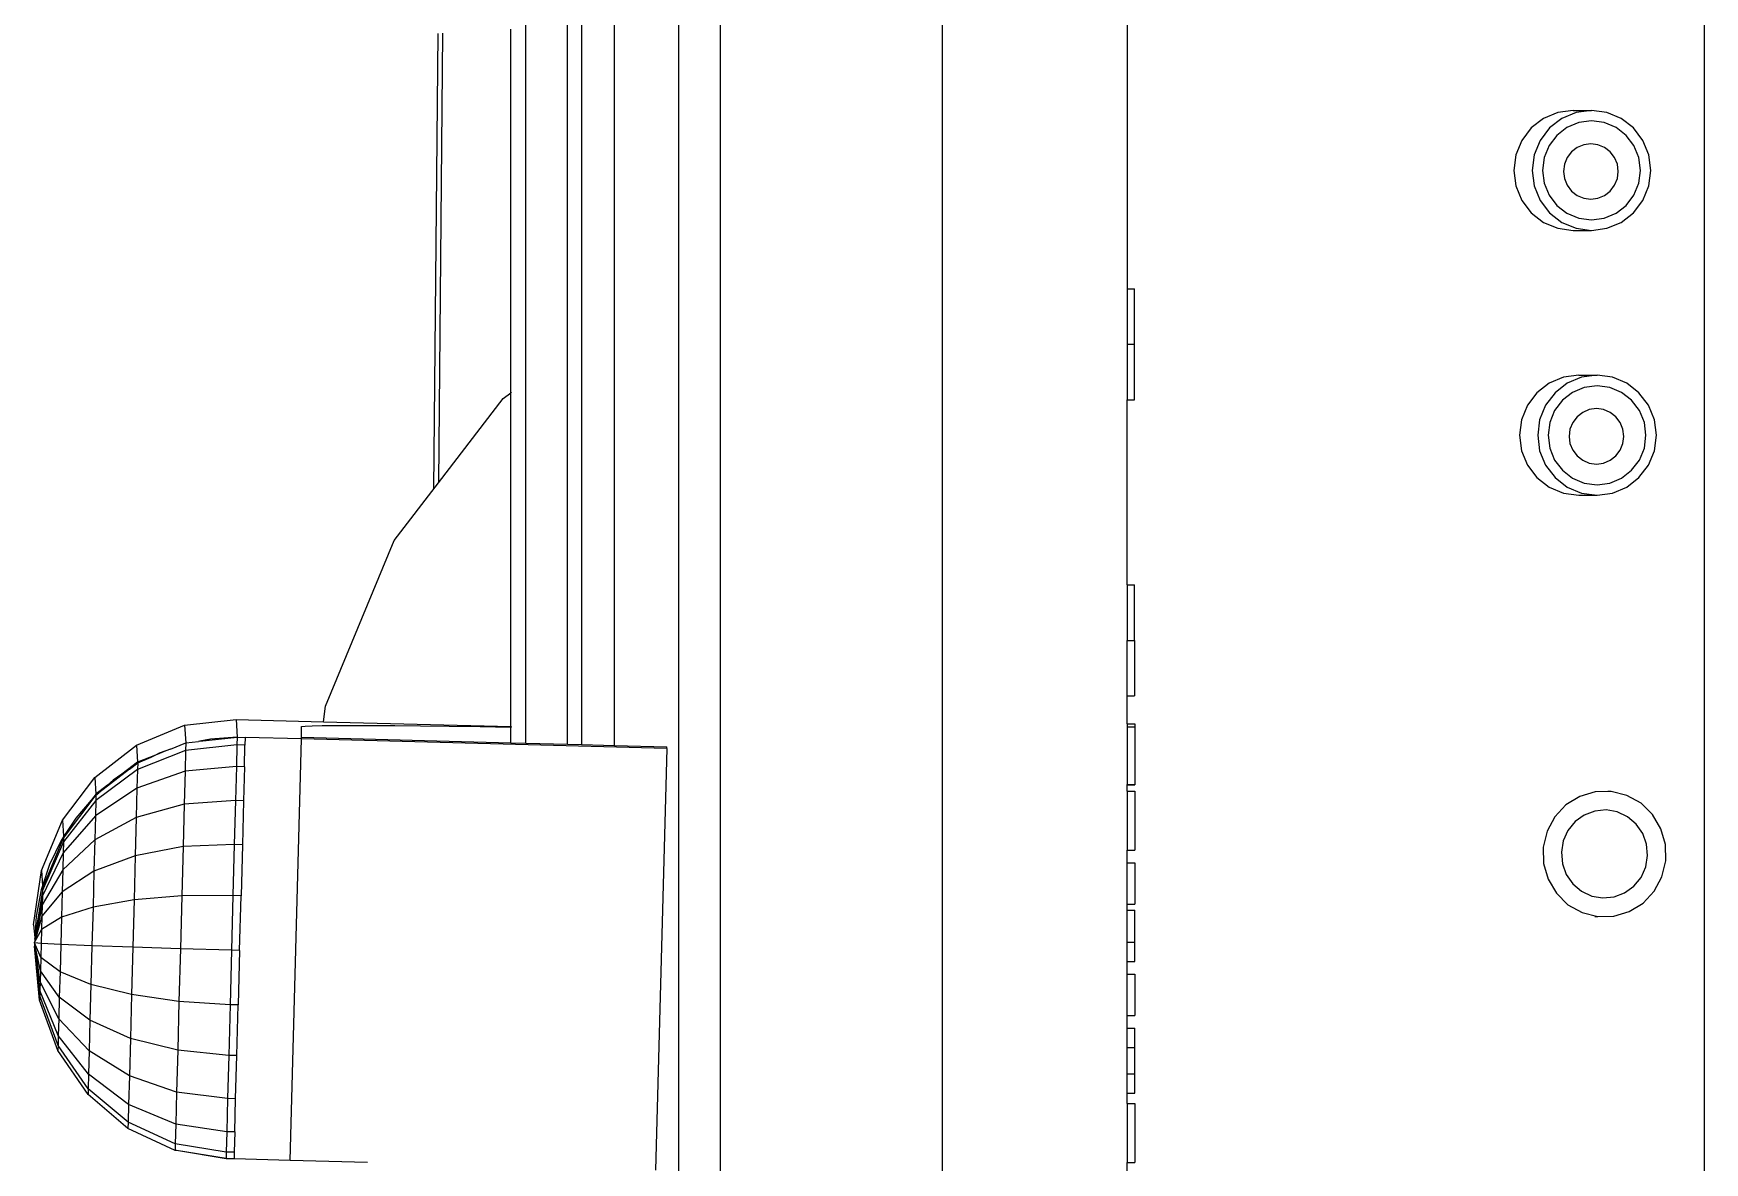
# Model space of a CAD drawing. Extents: x 2733443 to 3206532, y -1516114 to -1264405.
# Drawn here: x 2991067.9 to 2991305.9, y -1490344.7 to -1490184 of the extents above; entities that cross this region are included whole.
import ezdxf

# ---------------------------------------------------------------- set-up
doc = ezdxf.new("R2010")
doc.units = 0
doc.header["$MEASUREMENT"] = 0
doc.linetypes.add('1', pattern=[0, 0, 0])
doc.layers.get('0').update_dxf_attribs({"color": 250, "linetype": '1'})
doc.layers.add('furniture', color=33, linetype='Continuous')

# ---------------------------------------------------------------- blocks, each defined once
blk = doc.blocks.new('EQUIPMENT')
at = {"layer": 'furniture'}
for p, q in [((-40287.29, 11627.45), (-40287.29, 12072.48)), ((-40395.86, 12058.94), (-40395.86, 11654.95)), ((-40455.12, 11878.43), (-40455.12, 12044.87)), ((-40449.19, 11878.28), (-40449.19, 12044.87)), ((-40433.36, 11665.72), (-40433.36, 12032.83)), ((-40427.47, 12032.83), (-40427.47, 11665.72)), ((-40447.19, 12025.6), (-40447.19, 11878.22)), ((-40442.48, 11878.1), (-40442.48, 12025.6)), ((-40369.52, 12014.85), (-40369.52, 11943.11)), ((-40467.66, 11979.44), (-40468.26, 11914.58)), ((-40466.98, 11979.47), (-40467.57, 11915.48)), ((-40457.28, 11928.31), (-40457.28, 11980.08)), ((-40310.21, 11967.35), (-40311.96, 11966)), ((-40308.17, 11968.21), (-40310.21, 11967.35)), ((-40307.62, 11967.35), (-40309.37, 11966)), ((-40305.98, 11968.5), (-40308.17, 11968.21)), ((-40305.58, 11968.21), (-40307.62, 11967.35)), ((-40305.2, 11966.77), (-40306.88, 11966.06)), ((-40305.98, 11968.5), (-40303.39, 11968.5)), ((-40303.39, 11968.5), (-40305.58, 11968.21)), ((-40303.39, 11967.01), (-40305.2, 11966.77)), ((-40301.21, 11968.21), (-40303.39, 11968.5)), ((-40301.59, 11966.77), (-40303.39, 11967.01)), ((-40299.9, 11966.06), (-40301.59, 11966.77)), ((-40299.17, 11967.35), (-40301.21, 11968.21)), ((-40297.42, 11966), (-40299.17, 11967.35)), ((-40313.3, 11964.23), (-40314.14, 11962.17)), ((-40311.96, 11966), (-40313.3, 11964.23)), ((-40310.71, 11964.23), (-40311.55, 11962.17)), ((-40309.37, 11966), (-40310.71, 11964.23)), ((-40308.33, 11964.94), (-40309.43, 11963.48)), ((-40306.88, 11966.06), (-40308.33, 11964.94)), ((-40298.46, 11964.94), (-40299.9, 11966.06)), ((-40297.35, 11963.48), (-40298.46, 11964.94)), ((-40296.07, 11964.23), (-40297.42, 11966)), ((-40295.23, 11962.17), (-40296.07, 11964.23)), ((-40314.14, 11962.17), (-40314.43, 11959.96)), ((-40311.55, 11962.17), (-40311.84, 11959.96)), ((-40310.13, 11961.78), (-40310.37, 11959.96)), ((-40309.43, 11963.48), (-40310.13, 11961.78)), ((-40306.85, 11961.77), (-40307.24, 11960.82)), ((-40306.23, 11962.59), (-40306.85, 11961.77)), ((-40305.42, 11963.21), (-40306.23, 11962.59)), ((-40304.49, 11963.61), (-40305.42, 11963.21)), ((-40303.48, 11963.74), (-40304.49, 11963.61)), ((-40302.47, 11963.61), (-40303.48, 11963.74)), ((-40301.53, 11963.21), (-40302.47, 11963.61)), ((-40300.72, 11962.59), (-40301.53, 11963.21)), ((-40300.1, 11961.77), (-40300.72, 11962.59)), ((-40299.71, 11960.82), (-40300.1, 11961.77)), ((-40296.65, 11961.78), (-40297.35, 11963.48)), ((-40296.42, 11959.96), (-40296.65, 11961.78)), ((-40294.94, 11959.96), (-40295.23, 11962.17)), ((-40314.43, 11959.96), (-40314.14, 11957.75)), ((-40311.84, 11959.96), (-40311.55, 11957.75)), ((-40310.37, 11959.96), (-40310.13, 11958.13)), ((-40307.24, 11960.82), (-40307.37, 11959.8)), ((-40307.37, 11959.8), (-40307.24, 11958.78)), ((-40299.58, 11959.8), (-40299.71, 11960.82)), ((-40299.71, 11958.78), (-40299.58, 11959.8)), ((-40296.65, 11958.13), (-40296.42, 11959.96)), ((-40295.23, 11957.75), (-40294.94, 11959.96)), ((-40314.14, 11957.75), (-40313.3, 11955.69)), ((-40311.55, 11957.75), (-40310.71, 11955.69)), ((-40310.13, 11958.13), (-40309.43, 11956.43)), ((-40307.24, 11958.78), (-40306.85, 11957.83)), ((-40306.85, 11957.83), (-40306.23, 11957.02)), ((-40306.23, 11957.02), (-40305.42, 11956.39)), ((-40301.53, 11956.39), (-40300.72, 11957.02)), ((-40300.72, 11957.02), (-40300.1, 11957.83)), ((-40300.1, 11957.83), (-40299.71, 11958.78)), ((-40297.35, 11956.43), (-40296.65, 11958.13)), ((-40296.07, 11955.69), (-40295.23, 11957.75)), ((-40313.3, 11955.69), (-40311.96, 11953.92)), ((-40310.71, 11955.69), (-40309.37, 11953.92)), ((-40309.43, 11956.43), (-40308.33, 11954.97)), ((-40308.33, 11954.97), (-40306.88, 11953.85)), ((-40305.42, 11956.39), (-40304.49, 11956)), ((-40304.49, 11956), (-40303.48, 11955.86)), ((-40303.48, 11955.86), (-40302.47, 11956)), ((-40302.47, 11956), (-40301.53, 11956.39)), ((-40299.9, 11953.85), (-40298.46, 11954.97)), ((-40298.46, 11954.97), (-40297.35, 11956.43)), ((-40297.42, 11953.92), (-40296.07, 11955.69)), ((-40311.96, 11953.92), (-40310.21, 11952.56)), ((-40310.21, 11952.56), (-40308.17, 11951.71)), ((-40309.37, 11953.92), (-40307.62, 11952.56)), ((-40307.62, 11952.56), (-40305.58, 11951.71)), ((-40306.88, 11953.85), (-40305.2, 11953.14)), ((-40305.2, 11953.14), (-40303.39, 11952.9)), ((-40303.39, 11952.9), (-40301.59, 11953.14)), ((-40301.59, 11953.14), (-40299.9, 11953.85)), ((-40301.21, 11951.71), (-40299.17, 11952.56)), ((-40299.17, 11952.56), (-40297.42, 11953.92)), ((-40308.17, 11951.71), (-40305.98, 11951.41)), ((-40305.98, 11951.41), (-40303.39, 11951.41)), ((-40305.58, 11951.71), (-40303.39, 11951.41)), ((-40303.39, 11951.41), (-40301.21, 11951.71)), ((-40369.52, 11943.11), (-40368.47, 11943.11)), ((-40369.52, 11943.11), (-40369.52, 11935.21)), ((-40368.47, 11935.21), (-40368.47, 11943.11)), ((-40369.52, 11935.21), (-40368.47, 11935.21)), ((-40369.52, 11935.21), (-40369.52, 11927.3)), ((-40368.47, 11927.3), (-40368.47, 11935.21)), ((-40305.19, 11930.8), (-40307.38, 11930.51)), ((-40305.19, 11930.8), (-40302.6, 11930.8)), ((-40302.6, 11930.8), (-40304.79, 11930.51)), ((-40300.42, 11930.51), (-40302.6, 11930.8)), ((-40458.36, 11927.48), (-40457.28, 11928.31)), ((-40457.28, 11928.31), (-40457.14, 11928.42)), ((-40457.28, 11880.78), (-40457.28, 11928.31)), ((-40311.17, 11928.3), (-40312.51, 11926.53)), ((-40309.42, 11929.65), (-40311.17, 11928.3)), ((-40308.58, 11928.3), (-40309.92, 11926.53)), ((-40307.38, 11930.51), (-40309.42, 11929.65)), ((-40306.83, 11929.65), (-40308.58, 11928.3)), ((-40306.09, 11928.36), (-40307.54, 11927.24)), ((-40304.79, 11930.51), (-40306.83, 11929.65)), ((-40304.41, 11929.07), (-40306.09, 11928.36)), ((-40302.6, 11929.31), (-40304.41, 11929.07)), ((-40300.8, 11929.07), (-40302.6, 11929.31)), ((-40299.12, 11928.36), (-40300.8, 11929.07)), ((-40298.38, 11929.65), (-40300.42, 11930.51)), ((-40297.67, 11927.24), (-40299.12, 11928.36)), ((-40296.63, 11928.3), (-40298.38, 11929.65)), ((-40295.29, 11926.53), (-40296.63, 11928.3)), ((-40467.57, 11915.48), (-40458.36, 11927.48)), ((-40369.52, 11927.3), (-40368.47, 11927.3)), ((-40369.52, 11900.96), (-40369.52, 11927.3)), ((-40312.51, 11926.53), (-40313.35, 11924.47)), ((-40309.92, 11926.53), (-40310.77, 11924.47)), ((-40307.54, 11927.24), (-40308.65, 11925.78)), ((-40303.7, 11925.91), (-40304.64, 11925.51)), ((-40302.69, 11926.04), (-40303.7, 11925.91)), ((-40301.68, 11925.91), (-40302.69, 11926.04)), ((-40300.74, 11925.51), (-40301.68, 11925.91)), ((-40296.56, 11925.78), (-40297.67, 11927.24)), ((-40294.44, 11924.47), (-40295.29, 11926.53)), ((-40313.35, 11924.47), (-40313.64, 11922.26)), ((-40310.77, 11924.47), (-40311.05, 11922.26)), ((-40309.34, 11924.08), (-40309.58, 11922.26)), ((-40308.65, 11925.78), (-40309.34, 11924.08)), ((-40306.06, 11924.07), (-40306.45, 11923.12)), ((-40305.44, 11924.89), (-40306.06, 11924.07)), ((-40304.64, 11925.51), (-40305.44, 11924.89)), ((-40299.93, 11924.89), (-40300.74, 11925.51)), ((-40299.31, 11924.07), (-40299.93, 11924.89)), ((-40298.93, 11923.12), (-40299.31, 11924.07)), ((-40295.86, 11924.08), (-40296.56, 11925.78)), ((-40295.63, 11922.26), (-40295.86, 11924.08)), ((-40294.15, 11922.26), (-40294.44, 11924.47)), ((-40313.64, 11922.26), (-40313.35, 11920.05)), ((-40311.05, 11922.26), (-40310.77, 11920.05)), ((-40309.58, 11922.26), (-40309.34, 11920.43)), ((-40306.45, 11923.12), (-40306.58, 11922.1)), ((-40306.58, 11922.1), (-40306.45, 11921.08)), ((-40298.79, 11922.1), (-40298.93, 11923.12)), ((-40298.93, 11921.08), (-40298.79, 11922.1)), ((-40295.86, 11920.43), (-40295.63, 11922.26)), ((-40294.44, 11920.05), (-40294.15, 11922.26)), ((-40313.35, 11920.05), (-40312.51, 11917.99)), ((-40310.77, 11920.05), (-40309.92, 11917.99)), ((-40309.34, 11920.43), (-40308.65, 11918.73)), ((-40308.65, 11918.73), (-40307.54, 11917.27)), ((-40306.45, 11921.08), (-40306.06, 11920.13)), ((-40306.06, 11920.13), (-40305.44, 11919.32)), ((-40305.44, 11919.32), (-40304.64, 11918.69)), ((-40300.74, 11918.69), (-40299.93, 11919.32)), ((-40299.93, 11919.32), (-40299.31, 11920.13)), ((-40299.31, 11920.13), (-40298.93, 11921.08)), ((-40297.67, 11917.27), (-40296.56, 11918.73)), ((-40296.56, 11918.73), (-40295.86, 11920.43)), ((-40295.29, 11917.99), (-40294.44, 11920.05)), ((-40312.51, 11917.99), (-40311.17, 11916.22)), ((-40309.92, 11917.99), (-40308.58, 11916.22)), ((-40307.54, 11917.27), (-40306.09, 11916.15)), ((-40304.64, 11918.69), (-40303.7, 11918.3)), ((-40303.7, 11918.3), (-40302.69, 11918.16)), ((-40302.69, 11918.16), (-40301.68, 11918.3)), ((-40301.68, 11918.3), (-40300.74, 11918.69)), ((-40299.12, 11916.15), (-40297.67, 11917.27)), ((-40296.63, 11916.22), (-40295.29, 11917.99)), ((-40473.88, 11907.26), (-40467.57, 11915.48)), ((-40311.17, 11916.22), (-40309.42, 11914.86)), ((-40309.42, 11914.86), (-40307.38, 11914.01)), ((-40308.58, 11916.22), (-40306.83, 11914.86)), ((-40307.38, 11914.01), (-40305.19, 11913.71)), ((-40306.83, 11914.86), (-40304.79, 11914.01)), ((-40306.09, 11916.15), (-40304.41, 11915.44)), ((-40304.79, 11914.01), (-40302.6, 11913.71)), ((-40304.41, 11915.44), (-40302.6, 11915.2)), ((-40302.6, 11915.2), (-40300.8, 11915.44)), ((-40302.6, 11913.71), (-40300.42, 11914.01)), ((-40300.8, 11915.44), (-40299.12, 11916.15)), ((-40300.42, 11914.01), (-40298.38, 11914.86)), ((-40298.38, 11914.86), (-40296.63, 11916.22)), ((-40305.19, 11913.71), (-40302.6, 11913.71)), ((-40483.63, 11883.71), (-40473.88, 11907.26)), ((-40369.52, 11900.96), (-40368.47, 11900.96)), ((-40369.52, 11900.96), (-40369.52, 11893.06)), ((-40368.47, 11893.06), (-40368.47, 11900.96)), ((-40369.52, 11893.06), (-40368.47, 11893.06)), ((-40369.52, 11885.16), (-40369.52, 11893.06)), ((-40368.47, 11893.06), (-40368.47, 11885.16)), ((-40483.93, 11881.48), (-40483.63, 11883.71)), ((-40369.52, 11885.16), (-40368.47, 11885.16)), ((-40369.52, 11881.17), (-40369.52, 11885.16)), ((-40510.55, 11878.16), (-40503.7, 11880.98)), ((-40503.7, 11880.98), (-40496.39, 11881.81)), ((-40503.7, 11880.98), (-40503.53, 11878.45)), ((-40496.39, 11881.81), (-40496.22, 11879.28)), ((-40496.39, 11881.81), (-40483.93, 11881.48)), ((-40487.07, 11880.78), (-40486.55, 11880.84)), ((-40487.07, 11879.28), (-40487.07, 11880.78)), ((-40486.55, 11880.84), (-40485.56, 11880.89)), ((-40485.56, 11880.89), (-40484.1, 11880.92)), ((-40484.1, 11880.92), (-40482.18, 11880.94)), ((-40483.93, 11881.48), (-40457.28, 11880.78)), ((-40482.18, 11880.94), (-40479.81, 11880.95)), ((-40479.81, 11880.95), (-40477, 11880.95)), ((-40477, 11880.95), (-40473.76, 11880.93)), ((-40473.76, 11880.93), (-40470.1, 11880.89)), ((-40470.1, 11880.89), (-40466.05, 11880.85)), ((-40466.05, 11880.85), (-40461.62, 11880.79)), ((-40461.62, 11880.79), (-40457.28, 11880.72)), ((-40457.28, 11880.78), (-40457.14, 11880.77)), ((-40457.28, 11880.72), (-40457.28, 11880.78)), ((-40457.28, 11878.49), (-40457.28, 11880.72)), ((-40457.28, 11880.72), (-40457.14, 11880.72)), ((-40369.52, 11881.17), (-40368.39, 11881.17)), ((-40369.52, 11881.17), (-40369.52, 11880.74)), ((-40369.52, 11880.74), (-40368.39, 11880.74)), ((-40369.52, 11880.74), (-40369.52, 11872.53)), ((-40368.39, 11881.17), (-40368.39, 11880.74)), ((-40368.39, 11880.74), (-40368.39, 11872.53)), ((-40505.7, 11877.56), (-40503.53, 11878.45)), ((-40503.53, 11878.45), (-40503.56, 11877.39)), ((-40503.53, 11878.45), (-40501.71, 11878.66)), ((-40501.55, 11878.69), (-40501.71, 11878.66)), ((-40501.55, 11878.69), (-40496.22, 11879.28)), ((-40500.01, 11879.01), (-40501.55, 11878.69)), ((-40496.22, 11879.28), (-40500.01, 11879.01)), ((-40496.22, 11879.28), (-40496.25, 11878.18)), ((-40496.22, 11879.28), (-40495.08, 11879.23)), ((-40495.08, 11879.23), (-40495.11, 11878.13)), ((-40487.07, 11879.04), (-40495.08, 11879.23)), ((-40488.66, 11819.01), (-40487.07, 11879.04)), ((-40487.07, 11879.04), (-40487.07, 11879.28)), ((-40487.07, 11879.28), (-40457.28, 11878.49)), ((-40435.06, 11877.66), (-40487.07, 11879.04)), ((-40457.28, 11878.49), (-40455.12, 11878.43)), ((-40455.12, 11878.43), (-40449.19, 11878.28)), ((-40449.19, 11878.28), (-40447.19, 11878.22)), ((-40516.5, 11873.55), (-40510.55, 11878.16)), ((-40510.55, 11878.16), (-40510.4, 11875.7)), ((-40503.56, 11877.39), (-40510.42, 11874.68)), ((-40507.87, 11876.72), (-40510.4, 11875.7)), ((-40510.39, 11875.63), (-40508.48, 11876.42)), ((-40508.43, 11876.44), (-40508.48, 11876.42)), ((-40507.87, 11876.72), (-40508.43, 11876.44)), ((-40506.38, 11877.33), (-40507.87, 11876.72)), ((-40507.33, 11876.99), (-40507.87, 11876.72)), ((-40506.38, 11877.33), (-40507.33, 11876.99)), ((-40505.7, 11877.56), (-40506.38, 11877.33)), ((-40503.56, 11877.39), (-40503.64, 11874.42)), ((-40496.25, 11878.18), (-40503.56, 11877.39)), ((-40496.25, 11878.18), (-40496.33, 11875.1)), ((-40495.11, 11878.13), (-40496.25, 11878.18)), ((-40495.19, 11875.06), (-40495.11, 11878.13)), ((-40447.19, 11878.22), (-40442.48, 11878.1)), ((-40442.48, 11878.1), (-40435.06, 11877.9)), ((-40435.06, 11877.66), (-40436.65, 11817.63)), ((-40435.06, 11877.66), (-40435.06, 11877.9)), ((-40521.11, 11867.45), (-40516.5, 11873.55)), ((-40516.5, 11873.55), (-40516.33, 11871.18)), ((-40510.42, 11874.68), (-40516.35, 11870.24)), ((-40511.55, 11874.73), (-40515.91, 11871.35)), ((-40512.64, 11873.99), (-40513.88, 11873.15)), ((-40510.4, 11875.7), (-40512.64, 11873.99)), ((-40511.55, 11874.73), (-40512.64, 11873.99)), ((-40511.55, 11874.73), (-40510.39, 11875.63)), ((-40510.42, 11874.68), (-40510.49, 11872.02)), ((-40503.64, 11874.42), (-40510.49, 11872.02)), ((-40510.39, 11875.63), (-40510.42, 11874.68)), ((-40510.4, 11875.7), (-40510.39, 11875.63)), ((-40503.64, 11874.42), (-40503.76, 11869.75)), ((-40496.33, 11875.1), (-40503.64, 11874.42)), ((-40496.33, 11875.1), (-40496.46, 11870.27)), ((-40495.19, 11875.06), (-40496.33, 11875.1)), ((-40495.19, 11875.06), (-40495.31, 11870.22)), ((-40516.33, 11871.18), (-40516.72, 11870.63)), ((-40510.49, 11872.02), (-40516.41, 11868.07)), ((-40514.69, 11872.43), (-40516.33, 11871.18)), ((-40516.33, 11871.02), (-40515.91, 11871.35)), ((-40516.33, 11871.18), (-40516.33, 11871.02)), ((-40514.69, 11872.43), (-40515.91, 11871.35)), ((-40513.88, 11873.15), (-40514.69, 11872.43)), ((-40510.49, 11872.02), (-40510.6, 11867.83)), ((-40369.52, 11872.53), (-40368.39, 11872.53)), ((-40369.52, 11872.47), (-40369.52, 11872.53)), ((-40369.52, 11872.47), (-40368.39, 11872.47)), ((-40369.52, 11871.59), (-40369.52, 11872.47)), ((-40369.52, 11871.59), (-40368.39, 11871.59)), ((-40369.52, 11871.59), (-40369.52, 11863.19)), ((-40368.39, 11872.53), (-40368.39, 11872.47)), ((-40368.39, 11871.59), (-40368.39, 11863.19)), ((-40302.86, 11871.5), (-40305.07, 11870.85)), ((-40301.04, 11871.55), (-40302.86, 11871.5)), ((-40301, 11871.54), (-40301.04, 11871.55)), ((-40300.57, 11871.55), (-40301, 11871.54)), ((-40298.35, 11870.99), (-40300.57, 11871.55)), ((-40516.35, 11870.24), (-40520.96, 11864.37)), ((-40520.95, 11864.92), (-40516.44, 11870.87)), ((-40516.72, 11870.63), (-40519.2, 11867.75)), ((-40516.44, 11870.87), (-40516.72, 11870.63)), ((-40516.44, 11870.87), (-40516.33, 11871.02)), ((-40516.35, 11870.24), (-40516.41, 11868.07)), ((-40516.33, 11871.02), (-40516.35, 11870.24)), ((-40503.76, 11869.75), (-40510.6, 11867.83)), ((-40503.76, 11869.75), (-40503.92, 11863.69)), ((-40496.46, 11870.27), (-40503.76, 11869.75)), ((-40496.46, 11870.27), (-40496.63, 11864)), ((-40495.31, 11870.22), (-40496.46, 11870.27)), ((-40495.31, 11870.22), (-40495.48, 11863.96)), ((-40307.03, 11869.64), (-40308.61, 11867.95)), ((-40305.07, 11870.85), (-40307.03, 11869.64)), ((-40302.9, 11868.76), (-40304.41, 11868.19)), ((-40301.3, 11868.91), (-40302.9, 11868.76)), ((-40299.72, 11868.64), (-40301.3, 11868.91)), ((-40296.34, 11869.86), (-40298.35, 11870.99)), ((-40294.68, 11868.25), (-40296.34, 11869.86)), ((-40524.09, 11860.28), (-40521.11, 11867.45)), ((-40521.11, 11867.45), (-40520.94, 11865.2)), ((-40516.41, 11868.07), (-40521, 11862.83)), ((-40519.2, 11867.75), (-40520.51, 11865.75)), ((-40516.41, 11868.07), (-40516.5, 11864.65)), ((-40510.6, 11867.83), (-40516.5, 11864.65)), ((-40510.6, 11867.83), (-40510.74, 11862.4)), ((-40308.61, 11867.95), (-40309.72, 11865.91)), ((-40305.72, 11867.25), (-40306.74, 11865.99)), ((-40304.41, 11868.19), (-40305.72, 11867.25)), ((-40298.26, 11867.95), (-40299.72, 11868.64)), ((-40297.03, 11866.91), (-40298.26, 11867.95)), ((-40296.1, 11865.57), (-40297.03, 11866.91)), ((-40293.5, 11866.25), (-40294.68, 11868.25)), ((-40520.96, 11864.37), (-40523.94, 11857.47)), ((-40523.93, 11857.75), (-40520.95, 11864.92)), ((-40521.29, 11864.57), (-40522.95, 11861.15)), ((-40520.96, 11865.07), (-40521.29, 11864.57)), ((-40516.5, 11864.65), (-40521.07, 11860.41)), ((-40520.96, 11864.37), (-40521, 11862.83)), ((-40520.94, 11865.2), (-40520.96, 11865.15)), ((-40520.96, 11865.15), (-40520.95, 11865.1)), ((-40520.96, 11865.15), (-40520.96, 11865.07)), ((-40520.95, 11865.1), (-40520.96, 11865.07)), ((-40520.95, 11864.92), (-40520.96, 11864.37)), ((-40520.51, 11865.75), (-40520.94, 11865.2)), ((-40516.5, 11864.65), (-40516.62, 11860.21)), ((-40496.63, 11864), (-40503.92, 11863.69)), ((-40496.63, 11864), (-40496.82, 11856.73)), ((-40495.48, 11863.96), (-40496.63, 11864)), ((-40309.72, 11865.91), (-40310.27, 11863.64)), ((-40307.41, 11864.5), (-40307.68, 11862.89)), ((-40306.74, 11865.99), (-40307.41, 11864.5)), ((-40295.55, 11864.04), (-40296.1, 11865.57)), ((-40295.4, 11862.41), (-40295.55, 11864.04)), ((-40292.86, 11864), (-40293.5, 11866.25)), ((-40292.81, 11861.66), (-40292.86, 11864)), ((-40521, 11862.83), (-40523.96, 11856.68)), ((-40521, 11862.83), (-40521.07, 11860.41)), ((-40510.74, 11862.4), (-40516.62, 11860.21)), ((-40510.74, 11862.4), (-40510.91, 11856.1)), ((-40503.92, 11863.69), (-40510.74, 11862.4)), ((-40503.92, 11863.69), (-40504.11, 11856.67)), ((-40495.48, 11863.96), (-40495.67, 11856.69)), ((-40369.52, 11861.37), (-40369.52, 11863.19)), ((-40369.52, 11863.19), (-40368.39, 11863.19)), ((-40310.27, 11863.64), (-40310.22, 11861.3)), ((-40307.68, 11862.89), (-40307.53, 11861.26)), ((-40295.67, 11860.8), (-40295.4, 11862.41)), ((-40293.36, 11859.39), (-40292.81, 11861.66)), ((-40525.23, 11852.54), (-40524.09, 11860.28)), ((-40524.09, 11860.28), (-40523.95, 11858.1)), ((-40521.07, 11860.41), (-40523.99, 11855.42)), ((-40522.95, 11861.15), (-40523.95, 11858.1)), ((-40521.07, 11860.41), (-40521.15, 11857.28)), ((-40516.62, 11860.21), (-40521.15, 11857.28)), ((-40516.62, 11860.21), (-40516.75, 11855.07)), ((-40369.52, 11855.5), (-40369.52, 11861.37)), ((-40369.52, 11861.37), (-40368.39, 11861.37)), ((-40368.39, 11861.37), (-40368.39, 11855.5)), ((-40310.22, 11861.3), (-40309.58, 11859.05)), ((-40307.53, 11861.26), (-40306.98, 11859.73)), ((-40306.98, 11859.73), (-40306.05, 11858.39)), ((-40297.36, 11858.05), (-40296.34, 11859.31)), ((-40296.34, 11859.31), (-40295.67, 11860.8)), ((-40294.46, 11857.35), (-40293.36, 11859.39)), ((-40523.94, 11857.47), (-40525.03, 11850.75)), ((-40524.14, 11857.54), (-40524.85, 11853.8)), ((-40523.95, 11858.1), (-40524.14, 11857.54)), ((-40521.15, 11857.28), (-40524.03, 11853.8)), ((-40523.94, 11857.47), (-40523.96, 11856.68)), ((-40523.93, 11857.75), (-40523.94, 11857.47)), ((-40521.15, 11857.28), (-40521.25, 11853.64)), ((-40309.58, 11859.05), (-40308.39, 11857.05)), ((-40308.39, 11857.05), (-40306.74, 11855.43)), ((-40306.05, 11858.39), (-40304.81, 11857.35)), ((-40304.81, 11857.35), (-40303.36, 11856.66)), ((-40300.18, 11856.54), (-40298.67, 11857.11)), ((-40298.67, 11857.11), (-40297.36, 11858.05)), ((-40296.05, 11855.66), (-40294.46, 11857.35)), ((-40523.99, 11855.42), (-40525.04, 11850.2)), ((-40523.96, 11856.68), (-40525.03, 11850.75)), ((-40523.99, 11855.42), (-40524.03, 11853.8)), ((-40523.96, 11856.68), (-40523.99, 11855.42)), ((-40516.75, 11855.07), (-40521.25, 11853.64)), ((-40516.75, 11855.07), (-40516.9, 11849.57)), ((-40510.91, 11856.1), (-40516.75, 11855.07)), ((-40510.91, 11856.1), (-40511.09, 11849.36)), ((-40504.11, 11856.67), (-40510.91, 11856.1)), ((-40504.11, 11856.67), (-40504.31, 11849.15)), ((-40496.82, 11856.73), (-40504.11, 11856.67)), ((-40496.82, 11856.73), (-40497.02, 11848.95)), ((-40495.67, 11856.69), (-40496.82, 11856.73)), ((-40495.88, 11848.92), (-40495.67, 11856.69)), ((-40369.52, 11854.63), (-40369.52, 11855.5)), ((-40369.52, 11855.5), (-40368.39, 11855.5)), ((-40369.52, 11850.08), (-40369.52, 11854.63)), ((-40369.52, 11854.63), (-40368.39, 11854.63)), ((-40368.39, 11850.08), (-40368.39, 11854.63)), ((-40306.74, 11855.43), (-40304.73, 11854.31)), ((-40303.36, 11856.66), (-40301.77, 11856.39)), ((-40301.77, 11856.39), (-40300.18, 11856.54)), ((-40298.01, 11854.45), (-40296.05, 11855.66)), ((-40525.23, 11852.54), (-40525.03, 11850.75)), ((-40524.03, 11853.8), (-40525.04, 11850.2)), ((-40524.85, 11853.8), (-40525.03, 11850.75)), ((-40524.03, 11853.8), (-40524.08, 11851.92)), ((-40521.25, 11853.64), (-40524.08, 11851.92)), ((-40521.25, 11853.64), (-40521.35, 11849.75)), ((-40304.73, 11854.31), (-40302.51, 11853.75)), ((-40302.9, 11853.75), (-40302.51, 11853.75)), ((-40302.51, 11853.75), (-40300.21, 11853.8)), ((-40300.21, 11853.8), (-40298.01, 11854.45)), ((-40525.05, 11849.77), (-40525.08, 11849.53)), ((-40525.07, 11850.04), (-40525.06, 11850.1)), ((-40525.07, 11850.01), (-40525.07, 11850.04)), ((-40524.14, 11849.9), (-40525.07, 11850.01)), ((-40524.19, 11847.89), (-40525.07, 11850.01)), ((-40525.04, 11849.81), (-40525.07, 11850.01)), ((-40525.03, 11850.75), (-40525.06, 11850.57)), ((-40525.06, 11850.57), (-40525.04, 11850.46)), ((-40525.06, 11850.1), (-40525.04, 11850.2)), ((-40525.05, 11849.77), (-40525.04, 11849.81)), ((-40524.24, 11846.03), (-40525.05, 11849.77)), ((-40524.28, 11844.43), (-40525.05, 11849.77)), ((-40524.32, 11843.21), (-40525.05, 11849.77)), ((-40524.34, 11842.45), (-40525.05, 11849.77)), ((-40524.08, 11851.92), (-40525.04, 11850.2)), ((-40525.04, 11850.46), (-40525.04, 11850.2)), ((-40524.14, 11849.9), (-40524.19, 11847.89)), ((-40524.08, 11851.92), (-40524.14, 11849.9)), ((-40521.35, 11849.75), (-40524.14, 11849.9)), ((-40521.35, 11849.75), (-40521.45, 11845.87)), ((-40516.9, 11849.57), (-40521.35, 11849.75)), ((-40369.52, 11847.34), (-40369.52, 11850.08)), ((-40369.52, 11850.08), (-40368.39, 11850.08)), ((-40368.39, 11847.34), (-40368.39, 11850.08)), ((-40524.35, 11841.86), (-40525.08, 11849.53)), ((-40524.19, 11847.89), (-40524.24, 11846.03)), ((-40521.45, 11845.87), (-40524.19, 11847.89)), ((-40516.9, 11849.57), (-40517.04, 11844.08)), ((-40511.09, 11849.36), (-40516.9, 11849.57)), ((-40511.09, 11849.36), (-40511.26, 11842.64)), ((-40504.31, 11849.15), (-40511.09, 11849.36)), ((-40504.31, 11849.15), (-40504.51, 11841.66)), ((-40497.02, 11848.95), (-40504.31, 11849.15)), ((-40497.02, 11848.95), (-40497.23, 11841.19)), ((-40495.88, 11848.92), (-40497.02, 11848.95)), ((-40495.88, 11848.92), (-40496.08, 11841.17)), ((-40369.52, 11845.52), (-40369.52, 11847.34)), ((-40369.52, 11847.34), (-40368.39, 11847.34)), ((-40524.24, 11846.03), (-40524.28, 11844.43)), ((-40521.55, 11842.27), (-40524.24, 11846.03)), ((-40521.45, 11845.87), (-40521.55, 11842.27)), ((-40517.04, 11844.08), (-40521.45, 11845.87)), ((-40369.52, 11839.65), (-40369.52, 11845.52)), ((-40369.52, 11845.52), (-40368.39, 11845.52)), ((-40368.39, 11845.52), (-40368.39, 11839.65)), ((-40524.32, 11843.21), (-40524.34, 11842.45)), ((-40524.28, 11844.43), (-40524.32, 11843.21)), ((-40521.69, 11836.83), (-40524.32, 11843.21)), ((-40521.63, 11839.18), (-40524.28, 11844.43)), ((-40517.04, 11844.08), (-40517.18, 11838.98)), ((-40511.26, 11842.64), (-40517.04, 11844.08)), ((-40511.26, 11842.64), (-40511.43, 11836.4)), ((-40504.51, 11841.66), (-40511.26, 11842.64)), ((-40524.34, 11842.45), (-40524.35, 11841.86)), ((-40521.75, 11834.66), (-40524.35, 11841.86)), ((-40521.73, 11835.37), (-40524.34, 11842.45)), ((-40521.55, 11842.27), (-40521.63, 11839.18)), ((-40517.18, 11838.98), (-40521.55, 11842.27)), ((-40504.51, 11841.66), (-40504.69, 11834.7)), ((-40497.23, 11841.19), (-40504.51, 11841.66)), ((-40497.23, 11841.19), (-40497.42, 11833.98)), ((-40496.08, 11841.17), (-40497.23, 11841.19)), ((-40496.27, 11833.96), (-40496.08, 11841.17)), ((-40521.63, 11839.18), (-40521.69, 11836.83)), ((-40517.29, 11834.62), (-40521.63, 11839.18)), ((-40517.18, 11838.98), (-40517.29, 11834.62)), ((-40511.43, 11836.4), (-40517.18, 11838.98)), ((-40369.52, 11837.83), (-40369.52, 11839.65)), ((-40369.52, 11839.65), (-40368.39, 11839.65)), ((-40369.52, 11835.09), (-40369.52, 11837.83)), ((-40369.52, 11837.83), (-40368.39, 11837.83)), ((-40368.39, 11835.09), (-40368.39, 11837.83)), ((-40521.69, 11836.83), (-40521.73, 11835.37)), ((-40517.38, 11831.3), (-40521.69, 11836.83)), ((-40511.43, 11836.4), (-40511.57, 11831.06)), ((-40504.69, 11834.7), (-40511.43, 11836.4)), ((-40521.73, 11835.37), (-40521.75, 11834.66)), ((-40517.46, 11828.43), (-40521.75, 11834.66)), ((-40517.44, 11829.23), (-40521.73, 11835.37)), ((-40517.29, 11834.62), (-40517.38, 11831.3)), ((-40511.57, 11831.06), (-40517.29, 11834.62)), ((-40504.69, 11834.7), (-40504.85, 11828.74)), ((-40497.42, 11833.98), (-40504.69, 11834.7)), ((-40497.42, 11833.98), (-40497.58, 11827.82)), ((-40496.27, 11833.96), (-40497.42, 11833.98)), ((-40496.44, 11827.8), (-40496.27, 11833.96)), ((-40369.52, 11831.35), (-40369.52, 11835.09)), ((-40369.52, 11835.09), (-40368.39, 11835.09)), ((-40368.39, 11831.35), (-40368.39, 11835.09)), ((-40517.38, 11831.3), (-40517.44, 11829.23)), ((-40511.68, 11826.99), (-40517.38, 11831.3)), ((-40511.57, 11831.06), (-40511.68, 11826.99)), ((-40504.85, 11828.74), (-40511.57, 11831.06)), ((-40369.52, 11828.61), (-40369.52, 11831.35)), ((-40369.52, 11831.35), (-40368.39, 11831.35)), ((-40368.39, 11828.61), (-40368.39, 11831.35)), ((-40517.44, 11829.23), (-40517.46, 11828.43)), ((-40511.77, 11823.58), (-40517.46, 11828.43)), ((-40511.74, 11824.46), (-40517.44, 11829.23)), ((-40504.85, 11828.74), (-40504.97, 11824.19)), ((-40497.58, 11827.82), (-40504.85, 11828.74)), ((-40369.52, 11828.61), (-40368.39, 11828.61)), ((-40369.52, 11827.15), (-40369.52, 11828.61)), ((-40511.68, 11826.99), (-40511.74, 11824.46)), ((-40504.97, 11824.19), (-40511.68, 11826.99)), ((-40497.58, 11827.82), (-40497.71, 11823.11)), ((-40496.44, 11827.8), (-40497.58, 11827.82)), ((-40496.56, 11823.1), (-40496.44, 11827.8)), ((-40369.52, 11827.15), (-40368.39, 11827.15)), ((-40369.52, 11827.15), (-40369.52, 11818.74)), ((-40368.39, 11827.15), (-40368.39, 11818.74)), ((-40511.74, 11824.46), (-40511.77, 11823.58)), ((-40505.07, 11820.45), (-40511.77, 11823.58)), ((-40505.04, 11821.37), (-40511.74, 11824.46)), ((-40504.97, 11824.19), (-40505.04, 11821.37)), ((-40497.71, 11823.11), (-40504.97, 11824.19)), ((-40505.04, 11821.37), (-40505.07, 11820.45)), ((-40497.79, 11820.19), (-40505.04, 11821.37)), ((-40497.71, 11823.11), (-40497.79, 11820.19)), ((-40496.56, 11823.1), (-40497.71, 11823.11)), ((-40496.56, 11823.1), (-40496.64, 11820.18)), ((-40504.88, 11820.46), (-40505.07, 11820.45)), ((-40497.81, 11819.28), (-40504.88, 11820.46)), ((-40497.81, 11819.25), (-40504.88, 11820.46)), ((-40497.79, 11820.19), (-40497.81, 11819.28)), ((-40497.81, 11819.28), (-40497.81, 11819.25)), ((-40497.62, 11819.25), (-40497.81, 11819.25)), ((-40496.64, 11820.18), (-40497.79, 11820.19)), ((-40496.66, 11819.24), (-40497.62, 11819.25)), ((-40496.64, 11820.18), (-40496.66, 11819.24)), ((-40488.66, 11819.01), (-40496.66, 11819.24)), ((-40477.65, 11818.72), (-40488.66, 11819.01)), ((-40369.52, 11814.9), (-40369.52, 11818.74)), ((-40369.52, 11818.74), (-40368.39, 11818.74))]:
    blk.add_line(p, q, dxfattribs=at)

msp = doc.modelspace()

# ---------------------------------------------------------------- block references
at = {"color": 240, "true_color": 0xed1f24}
msp.add_blockref('EQUIPMENT', (3031593.1809, -1502163.4359), dxfattribs=at)

doc.saveas('drawing.dxf')
